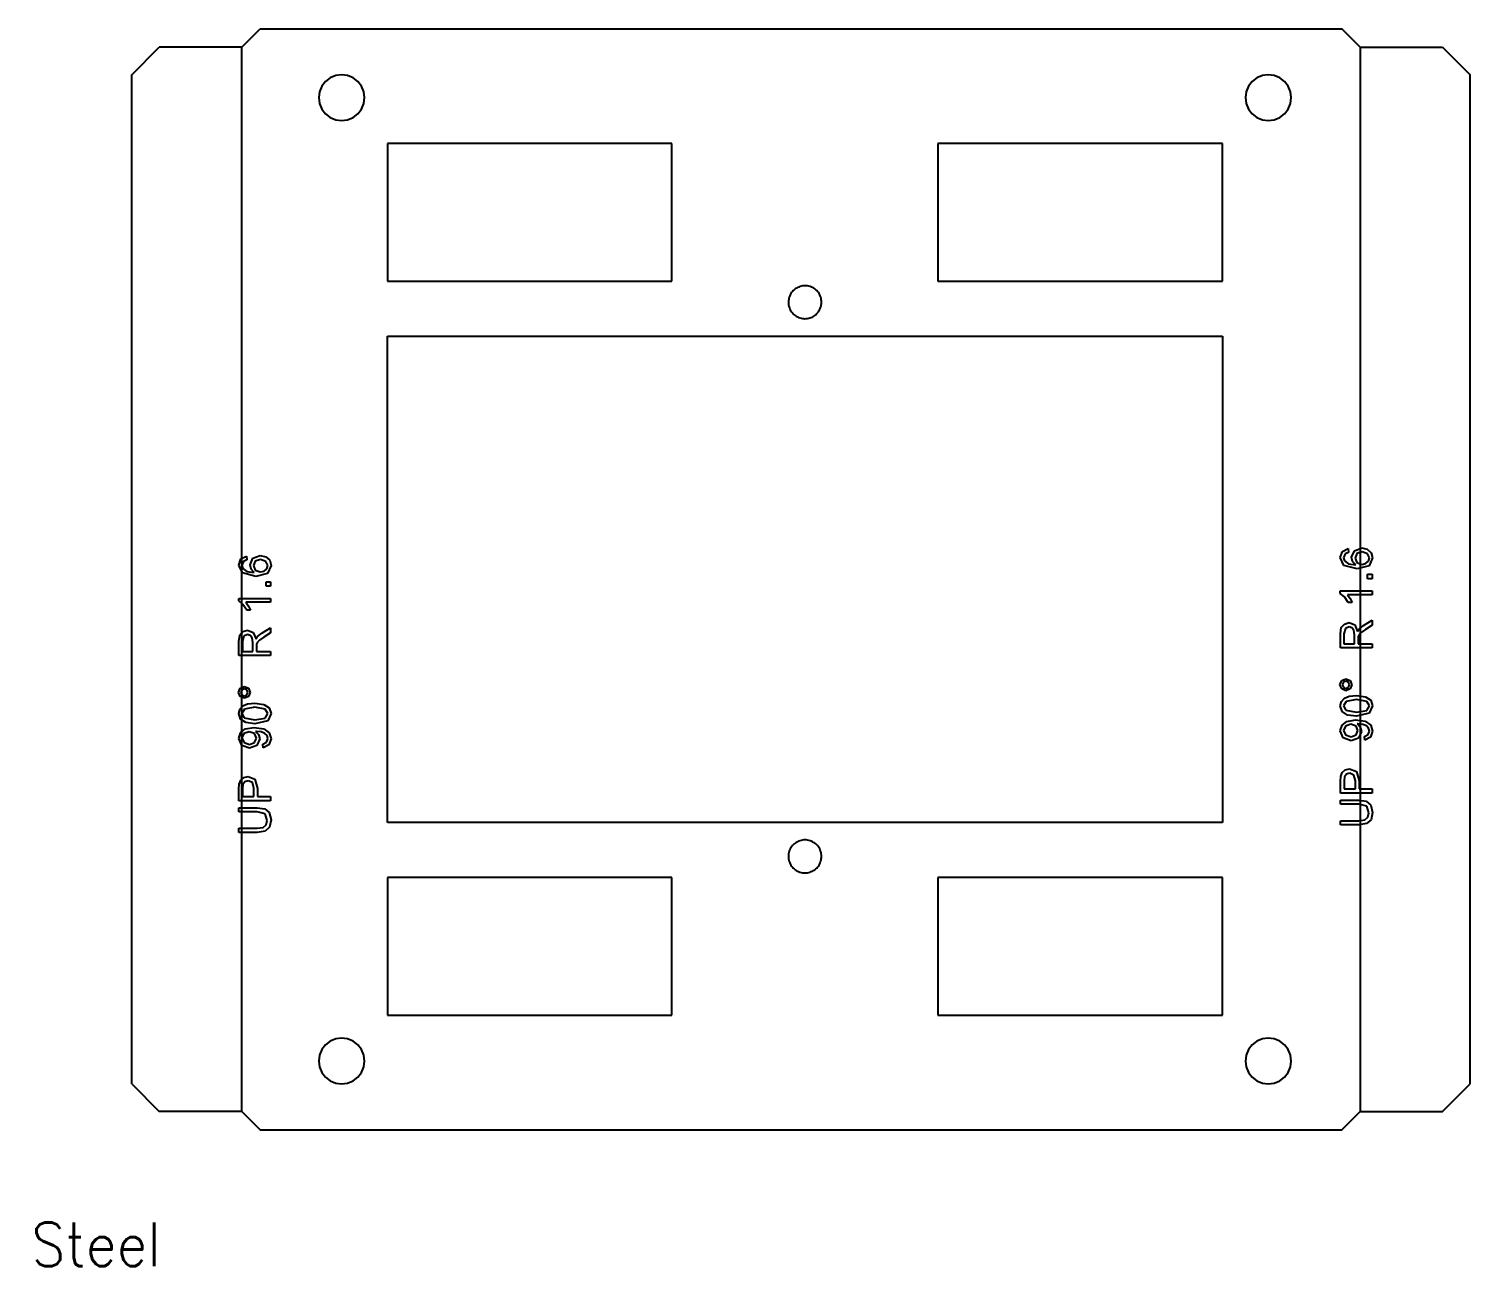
# Model space of a CAD drawing. Extents: x 144 to 458, y -15 to 264.
# Drawn here: x 301.4 to 458.5, y -14.8 to 120.1 of the extents above; entities that cross this region are included whole.
import ezdxf

# ---------------------------------------------------------------- set-up
doc = ezdxf.new("R2010")
doc.units = 0
doc.layers.get('0').update_dxf_attribs({"true_color": 0xffffff})
doc.layers.add('Layer0', color=7, linetype='Continuous', true_color=0xffffff)
doc.layers.add('MTEXT', color=7, linetype='Continuous', true_color=0xffffff)
doc.styles.add('textstyle0', font='Standard')

msp = doc.modelspace()

# ---------------------------------------------------------------- linework, layer by layer
at = {"layer": 'Layer0'}
for p, q in [((324.57, 118.1), (326.57, 120.1)), ((326.57, 120.1), (444.45, 120.1)), ((446.45, 118.1), (444.45, 120.1)), ((312.57, 115.1), (315.57, 118.1)), ((324.57, 118.1), (315.57, 118.1)), ((324.57, 2.1), (324.57, 118.1)), ((446.45, 118.1), (455.45, 118.1)), ((446.45, 118.1), (446.45, 78.29)), ((455.45, 118.1), (458.45, 115.1)), ((312.57, 5.1), (312.57, 115.1)), ((334.2, 114.76), (333.68, 114.37)), ((334.81, 115.01), (334.2, 114.76)), ((335.45, 115.1), (334.81, 115.01)), ((336.1, 115.01), (335.45, 115.1)), ((336.7, 114.76), (336.1, 115.01)), ((337.22, 114.37), (336.7, 114.76)), ((435.2, 114.76), (434.68, 114.37)), ((435.81, 115.01), (435.2, 114.76)), ((436.45, 115.1), (435.81, 115.01)), ((437.1, 115.01), (436.45, 115.1)), ((437.7, 114.76), (437.1, 115.01)), ((438.22, 114.37), (437.7, 114.76)), ((458.45, 5.1), (458.45, 115.1)), ((333.04, 113.25), (332.95, 112.6)), ((333.29, 113.85), (333.04, 113.25)), ((333.68, 114.37), (333.29, 113.85)), ((337.62, 113.85), (337.22, 114.37)), ((337.87, 113.25), (337.62, 113.85)), ((337.95, 112.6), (337.87, 113.25)), ((434.04, 113.25), (433.95, 112.6)), ((434.29, 113.85), (434.04, 113.25)), ((434.68, 114.37), (434.29, 113.85)), ((438.62, 113.85), (438.22, 114.37)), ((438.87, 113.25), (438.62, 113.85)), ((438.95, 112.6), (438.87, 113.25)), ((332.95, 112.6), (333.04, 111.95)), ((333.04, 111.95), (333.29, 111.35)), ((337.62, 111.35), (337.87, 111.95)), ((337.87, 111.95), (337.95, 112.6)), ((433.95, 112.6), (434.04, 111.95)), ((434.04, 111.95), (434.29, 111.35)), ((438.62, 111.35), (438.87, 111.95)), ((438.87, 111.95), (438.95, 112.6)), ((333.29, 111.35), (333.68, 110.83)), ((333.68, 110.83), (334.2, 110.43)), ((334.2, 110.43), (334.81, 110.19)), ((334.81, 110.19), (335.45, 110.1)), ((335.45, 110.1), (336.1, 110.19)), ((336.1, 110.19), (336.7, 110.43)), ((336.7, 110.43), (337.22, 110.83)), ((337.22, 110.83), (337.62, 111.35)), ((434.29, 111.35), (434.68, 110.83)), ((434.68, 110.83), (435.2, 110.43)), ((435.2, 110.43), (435.81, 110.19)), ((435.81, 110.19), (436.45, 110.1)), ((436.45, 110.1), (437.1, 110.19)), ((437.1, 110.19), (437.7, 110.43)), ((437.7, 110.43), (438.22, 110.83)), ((438.22, 110.83), (438.62, 111.35)), ((371.45, 107.6), (340.45, 107.6)), ((340.45, 107.6), (340.45, 92.6)), ((371.45, 92.6), (371.45, 107.6)), ((431.45, 107.6), (400.45, 107.6)), ((400.45, 107.6), (400.45, 92.6)), ((431.45, 92.6), (431.45, 107.6)), ((340.45, 92.6), (371.45, 92.6)), ((384.35, 91.12), (384.29, 90.99)), ((384.42, 91.24), (384.35, 91.12)), ((384.5, 91.36), (384.42, 91.24)), ((384.59, 91.47), (384.5, 91.36)), ((384.68, 91.58), (384.59, 91.47)), ((384.79, 91.67), (384.68, 91.58)), ((384.9, 91.76), (384.79, 91.67)), ((385.02, 91.84), (384.9, 91.76)), ((385.14, 91.91), (385.02, 91.84)), ((385.27, 91.96), (385.14, 91.91)), ((385.4, 92.01), (385.27, 91.96)), ((385.54, 92.05), (385.4, 92.01)), ((385.68, 92.08), (385.54, 92.05)), ((385.82, 92.09), (385.68, 92.08)), ((385.96, 92.1), (385.82, 92.09)), ((386.1, 92.09), (385.96, 92.1)), ((386.24, 92.08), (386.1, 92.09)), ((386.38, 92.05), (386.24, 92.08)), ((386.51, 92.01), (386.38, 92.05)), ((386.65, 91.96), (386.51, 92.01)), ((386.77, 91.9), (386.65, 91.96)), ((386.9, 91.83), (386.77, 91.9)), ((387.01, 91.75), (386.9, 91.83)), ((387.13, 91.67), (387.01, 91.75)), ((387.23, 91.57), (387.13, 91.67)), ((387.32, 91.47), (387.23, 91.57)), ((387.41, 91.35), (387.32, 91.47)), ((387.49, 91.24), (387.41, 91.35)), ((387.56, 91.11), (387.49, 91.24)), ((400.45, 92.6), (431.45, 92.6)), ((384.16, 90.45), (384.15, 90.3)), ((384.15, 90.3), (384.16, 90.16)), ((384.18, 90.59), (384.16, 90.45)), ((384.16, 90.16), (384.17, 90.02)), ((384.17, 90.02), (384.2, 89.88)), ((384.2, 90.72), (384.18, 90.59)), ((384.24, 90.86), (384.2, 90.72)), ((384.2, 89.88), (384.24, 89.75)), ((384.29, 90.99), (384.24, 90.86)), ((384.24, 89.75), (384.29, 89.62)), ((384.29, 89.62), (384.35, 89.49)), ((387.55, 89.48), (387.61, 89.61)), ((387.62, 90.98), (387.56, 91.11)), ((387.61, 89.61), (387.66, 89.74)), ((387.67, 90.85), (387.62, 90.98)), ((387.66, 89.74), (387.7, 89.87)), ((387.7, 90.72), (387.67, 90.85)), ((387.73, 90.58), (387.7, 90.72)), ((387.7, 89.87), (387.73, 90.01)), ((387.75, 90.44), (387.73, 90.58)), ((387.73, 90.01), (387.75, 90.15)), ((387.75, 90.29), (387.75, 90.44)), ((387.75, 90.15), (387.75, 90.29)), ((384.35, 89.49), (384.42, 89.36)), ((384.42, 89.36), (384.49, 89.25)), ((384.49, 89.25), (384.58, 89.13)), ((384.58, 89.13), (384.68, 89.03)), ((384.68, 89.03), (384.78, 88.93)), ((384.78, 88.93), (384.89, 88.85)), ((384.89, 88.85), (385.01, 88.77)), ((385.01, 88.77), (385.13, 88.7)), ((385.13, 88.7), (385.26, 88.64)), ((385.26, 88.64), (385.39, 88.59)), ((385.39, 88.59), (385.53, 88.55)), ((385.53, 88.55), (385.67, 88.52)), ((385.67, 88.52), (385.81, 88.51)), ((385.81, 88.51), (385.95, 88.5)), ((385.95, 88.5), (386.09, 88.51)), ((386.09, 88.51), (386.23, 88.52)), ((386.23, 88.52), (386.37, 88.55)), ((386.37, 88.55), (386.5, 88.59)), ((386.5, 88.59), (386.64, 88.63)), ((386.64, 88.63), (386.77, 88.69)), ((386.77, 88.69), (386.89, 88.76)), ((386.89, 88.76), (387.01, 88.84)), ((387.01, 88.84), (387.12, 88.93)), ((387.12, 88.93), (387.22, 89.02)), ((387.22, 89.02), (387.32, 89.13)), ((387.32, 89.13), (387.41, 89.24)), ((387.41, 89.24), (387.48, 89.36)), ((387.48, 89.36), (387.55, 89.48)), ((340.45, 33.6), (340.45, 86.6)), ((340.45, 86.6), (431.45, 86.6)), ((431.45, 86.6), (431.45, 33.6)), ((446.45, 78.29), (446.45, 2.1)), ((431.45, 33.6), (340.45, 33.6)), ((385.01, 31.43), (384.89, 31.36)), ((385.14, 31.5), (385.01, 31.43)), ((385.26, 31.56), (385.14, 31.5)), ((385.4, 31.61), (385.26, 31.56)), ((385.53, 31.65), (385.4, 31.61)), ((385.67, 31.68), (385.53, 31.65)), ((385.81, 31.69), (385.67, 31.68)), ((385.95, 31.7), (385.81, 31.69)), ((386.09, 31.69), (385.95, 31.7)), ((386.23, 31.68), (386.09, 31.69)), ((386.37, 31.65), (386.23, 31.68)), ((386.51, 31.61), (386.37, 31.65)), ((386.64, 31.56), (386.51, 31.61)), ((386.77, 31.5), (386.64, 31.56)), ((386.89, 31.43), (386.77, 31.5)), ((387.01, 31.36), (386.89, 31.43)), ((384.16, 30.04), (384.15, 29.9)), ((384.15, 29.9), (384.16, 29.76)), ((384.17, 30.18), (384.16, 30.04)), ((384.2, 30.32), (384.17, 30.18)), ((384.24, 30.46), (384.2, 30.32)), ((384.29, 30.59), (384.24, 30.46)), ((384.35, 30.72), (384.29, 30.59)), ((384.42, 30.84), (384.35, 30.72)), ((384.5, 30.96), (384.42, 30.84)), ((384.58, 31.07), (384.5, 30.96)), ((384.68, 31.17), (384.58, 31.07)), ((384.78, 31.27), (384.68, 31.17)), ((384.89, 31.36), (384.78, 31.27)), ((387.12, 31.27), (387.01, 31.36)), ((387.23, 31.17), (387.12, 31.27)), ((387.32, 31.07), (387.23, 31.17)), ((387.41, 30.96), (387.32, 31.07)), ((387.49, 30.84), (387.41, 30.96)), ((387.56, 30.72), (387.49, 30.84)), ((387.62, 30.59), (387.56, 30.72)), ((387.66, 30.46), (387.62, 30.59)), ((387.7, 30.32), (387.66, 30.46)), ((387.73, 30.18), (387.7, 30.32)), ((387.75, 30.04), (387.73, 30.18)), ((387.75, 29.9), (387.75, 30.04)), ((387.75, 29.76), (387.75, 29.9)), ((384.16, 29.76), (384.17, 29.62)), ((384.17, 29.62), (384.2, 29.48)), ((384.2, 29.48), (384.24, 29.34)), ((384.24, 29.34), (384.29, 29.21)), ((384.29, 29.21), (384.35, 29.08)), ((384.35, 29.08), (384.42, 28.96)), ((384.42, 28.96), (384.5, 28.84)), ((384.5, 28.84), (384.58, 28.73)), ((384.58, 28.73), (384.68, 28.63)), ((384.68, 28.63), (384.78, 28.53)), ((384.78, 28.53), (384.89, 28.44)), ((384.89, 28.44), (385.01, 28.37)), ((385.01, 28.37), (385.14, 28.3)), ((385.14, 28.3), (385.26, 28.24)), ((386.64, 28.24), (386.77, 28.3)), ((386.77, 28.3), (386.89, 28.37)), ((386.89, 28.37), (387.01, 28.44)), ((387.01, 28.44), (387.12, 28.53)), ((387.12, 28.53), (387.23, 28.63)), ((387.23, 28.63), (387.32, 28.73)), ((387.32, 28.73), (387.41, 28.84)), ((387.41, 28.84), (387.49, 28.96)), ((387.49, 28.96), (387.56, 29.08)), ((387.56, 29.08), (387.62, 29.21)), ((387.62, 29.21), (387.66, 29.34)), ((387.66, 29.34), (387.7, 29.48)), ((387.7, 29.48), (387.73, 29.62)), ((387.73, 29.62), (387.75, 29.76)), ((340.45, 27.6), (340.45, 12.6)), ((371.45, 27.6), (340.45, 27.6)), ((371.45, 12.6), (371.45, 27.6)), ((385.26, 28.24), (385.4, 28.19)), ((385.4, 28.19), (385.53, 28.15)), ((385.53, 28.15), (385.67, 28.12)), ((385.67, 28.12), (385.81, 28.11)), ((385.81, 28.11), (385.95, 28.1)), ((385.95, 28.1), (386.09, 28.11)), ((386.09, 28.11), (386.23, 28.12)), ((386.23, 28.12), (386.37, 28.15)), ((386.37, 28.15), (386.51, 28.19)), ((386.51, 28.19), (386.64, 28.24)), ((400.45, 27.6), (400.45, 12.6)), ((431.45, 27.6), (400.45, 27.6)), ((431.45, 12.6), (431.45, 27.6)), ((340.45, 12.6), (371.45, 12.6)), ((400.45, 12.6), (431.45, 12.6)), ((334.2, 9.76), (333.68, 9.37)), ((334.81, 10.01), (334.2, 9.76)), ((335.45, 10.1), (334.81, 10.01)), ((336.1, 10.01), (335.45, 10.1)), ((336.7, 9.76), (336.1, 10.01)), ((337.22, 9.37), (336.7, 9.76)), ((435.2, 9.76), (434.68, 9.37)), ((435.81, 10.01), (435.2, 9.76)), ((436.45, 10.1), (435.81, 10.01)), ((437.1, 10.01), (436.45, 10.1)), ((437.7, 9.76), (437.1, 10.01)), ((438.22, 9.37), (437.7, 9.76)), ((333.04, 8.25), (332.95, 7.6)), ((333.29, 8.85), (333.04, 8.25)), ((333.68, 9.37), (333.29, 8.85)), ((337.62, 8.85), (337.22, 9.37)), ((337.87, 8.25), (337.62, 8.85)), ((337.95, 7.6), (337.87, 8.25)), ((434.04, 8.25), (433.95, 7.6)), ((434.29, 8.85), (434.04, 8.25)), ((434.68, 9.37), (434.29, 8.85)), ((438.62, 8.85), (438.22, 9.37)), ((438.87, 8.25), (438.62, 8.85)), ((438.95, 7.6), (438.87, 8.25)), ((332.95, 7.6), (333.04, 6.95)), ((333.04, 6.95), (333.29, 6.35)), ((333.29, 6.35), (333.68, 5.83)), ((337.22, 5.83), (337.62, 6.35)), ((337.62, 6.35), (337.87, 6.95)), ((337.87, 6.95), (337.95, 7.6)), ((433.95, 7.6), (434.04, 6.95)), ((434.04, 6.95), (434.29, 6.35)), ((434.29, 6.35), (434.68, 5.83)), ((438.22, 5.83), (438.62, 6.35)), ((438.62, 6.35), (438.87, 6.95)), ((438.87, 6.95), (438.95, 7.6)), ((312.57, 5.1), (315.57, 2.1)), ((333.68, 5.83), (334.2, 5.43)), ((334.2, 5.43), (334.81, 5.19)), ((334.81, 5.19), (335.45, 5.1)), ((335.45, 5.1), (336.1, 5.19)), ((336.1, 5.19), (336.7, 5.43)), ((336.7, 5.43), (337.22, 5.83)), ((434.68, 5.83), (435.2, 5.43)), ((435.2, 5.43), (435.81, 5.19)), ((435.81, 5.19), (436.45, 5.1)), ((436.45, 5.1), (437.1, 5.19)), ((437.1, 5.19), (437.7, 5.43)), ((437.7, 5.43), (438.22, 5.83)), ((455.45, 2.1), (458.45, 5.1)), ((324.57, 2.1), (315.57, 2.1)), ((324.57, 2.1), (326.57, 0.1)), ((444.45, 0.1), (446.45, 2.1)), ((446.45, 2.1), (455.45, 2.1)), ((326.57, 0.1), (444.45, 0.1))]:
    msp.add_line(p, q, dxfattribs=at)
at = {"layer": 'MTEXT'}
for p, q in [((444.3, 62.48), (444.53, 63.15)), ((444.53, 63.15), (445.16, 63.46)), ((444.83, 62.88), (444.65, 62.45)), ((445.19, 63.04), (444.83, 62.88)), ((445.16, 63.46), (445.19, 63.04)), ((445.53, 62.5), (445.84, 63.22)), ((445.84, 63.22), (446.64, 63.52)), ((446.11, 62.9), (445.9, 62.42)), ((446.67, 63.09), (446.11, 62.9)), ((446.64, 63.52), (447.24, 63.38)), ((447.26, 62.89), (446.67, 63.09)), ((447.24, 63.38), (447.67, 62.99)), ((447.47, 62.43), (447.26, 62.89)), ((447.67, 62.99), (447.82, 62.44)), ((324.24, 61.65), (324.47, 62.32)), ((324.64, 60.79), (324.24, 61.65)), ((324.47, 62.32), (325.1, 62.63)), ((324.77, 62.05), (324.59, 61.63)), ((324.59, 61.63), (324.7, 61.27)), ((324.7, 61.27), (325.13, 60.96)), ((325.13, 62.21), (324.77, 62.05)), ((325.1, 62.63), (325.13, 62.21)), ((325.47, 61.67), (325.78, 62.39)), ((325.58, 61.21), (325.47, 61.67)), ((325.78, 62.39), (326.58, 62.69)), ((326.04, 62.07), (325.84, 61.59)), ((325.84, 61.59), (326.04, 61.1)), ((326.61, 62.26), (326.04, 62.07)), ((326.58, 62.69), (327.18, 62.55)), ((327.19, 62.06), (326.61, 62.26)), ((327.18, 62.55), (327.61, 62.17)), ((327.41, 61.6), (327.19, 62.06)), ((327.3, 61.25), (327.41, 61.6)), ((327.76, 61.61), (327.37, 60.75)), ((327.61, 62.17), (327.76, 61.61)), ((444.7, 61.61), (444.3, 62.48)), ((444.65, 62.45), (444.76, 62.1)), ((446.15, 61.25), (444.7, 61.61)), ((444.76, 62.1), (445.19, 61.78)), ((445.19, 61.78), (445.99, 61.67)), ((445.64, 62.04), (445.53, 62.5)), ((445.99, 61.67), (445.64, 62.04)), ((445.9, 62.42), (446.11, 61.93)), ((446.11, 61.93), (446.64, 61.73)), ((447.43, 61.58), (446.15, 61.25)), ((446.64, 61.73), (447.06, 61.82)), ((447.06, 61.82), (447.37, 62.08)), ((447.37, 62.08), (447.47, 62.43)), ((447.82, 62.44), (447.43, 61.58)), ((326.09, 60.42), (324.64, 60.79)), ((325.13, 60.96), (325.92, 60.84)), ((325.92, 60.84), (325.58, 61.21)), ((326.04, 61.1), (326.58, 60.9)), ((327.37, 60.75), (326.09, 60.42)), ((326.58, 60.9), (327, 61)), ((327, 61), (327.3, 61.25)), ((327.22, 59.34), (327.22, 59.82)), ((327.22, 59.82), (327.7, 59.82)), ((327.7, 59.82), (327.7, 59.34)), ((447.28, 60.17), (447.28, 60.65)), ((447.28, 60.65), (447.76, 60.65)), ((447.76, 60.17), (447.28, 60.17)), ((447.76, 60.65), (447.76, 60.17)), ((327.7, 59.34), (327.22, 59.34)), ((444.3, 58.57), (444.3, 58.85)), ((444.3, 58.85), (447.76, 58.85)), ((444.76, 58.2), (444.3, 58.57)), ((445.17, 57.58), (444.76, 58.2)), ((447.76, 58.42), (445.07, 58.42)), ((445.07, 58.42), (445.36, 58.02)), ((447.76, 58.85), (447.76, 58.42)), ((324.24, 57.75), (324.24, 58.02)), ((324.24, 58.02), (327.7, 58.02)), ((324.7, 57.37), (324.24, 57.75)), ((325.11, 56.75), (324.7, 57.37)), ((327.7, 57.6), (325.01, 57.6)), ((325.01, 57.6), (325.3, 57.19)), ((325.51, 56.75), (325.11, 56.75)), ((325.3, 57.19), (325.51, 56.75)), ((327.7, 58.02), (327.7, 57.6)), ((445.58, 57.58), (445.17, 57.58)), ((445.36, 58.02), (445.58, 57.58)), ((444.41, 54.85), (444.74, 55.23)), ((444.74, 55.23), (445.26, 55.38)), ((445.26, 55.38), (445.88, 55.14)), ((445.88, 55.14), (446.19, 54.41)), ((446.37, 54.68), (446.82, 55.06)), ((446.82, 55.06), (447.76, 55.66)), ((447.76, 55.09), (447.04, 54.63)), ((447.76, 55.66), (447.76, 55.09)), ((324.26, 53.32), (324.35, 54.02)), ((324.35, 54.02), (324.68, 54.4)), ((324.79, 53.9), (324.64, 53.34)), ((324.68, 54.4), (325.2, 54.55)), ((325.2, 54.08), (324.79, 53.9)), ((325.2, 54.55), (325.81, 54.31)), ((325.5, 53.99), (325.2, 54.08)), ((325.71, 53.72), (325.5, 53.99)), ((325.78, 53.23), (325.71, 53.72)), ((325.81, 54.31), (326.13, 53.58)), ((326.13, 53.58), (326.3, 53.85)), ((326.51, 53.47), (326.28, 53.24)), ((326.3, 53.85), (326.76, 54.23)), ((326.98, 53.8), (326.51, 53.47)), ((326.76, 54.23), (327.7, 54.83)), ((327.7, 54.26), (326.98, 53.8)), ((327.7, 54.83), (327.7, 54.26)), ((444.32, 54.15), (444.41, 54.85)), ((444.32, 52.63), (444.32, 54.15)), ((444.86, 54.73), (444.7, 54.17)), ((444.7, 54.17), (444.7, 53.08)), ((445.26, 54.91), (444.86, 54.73)), ((445.57, 54.82), (445.26, 54.91)), ((445.77, 54.55), (445.57, 54.82)), ((445.84, 54.06), (445.77, 54.55)), ((445.84, 53.08), (445.84, 54.06)), ((446.19, 54.41), (446.37, 54.68)), ((446.25, 53.86), (446.23, 53.61)), ((446.23, 53.61), (446.23, 53.08)), ((446.34, 54.07), (446.25, 53.86)), ((446.57, 54.3), (446.34, 54.07)), ((447.04, 54.63), (446.57, 54.3)), ((324.26, 51.8), (324.26, 53.32)), ((324.64, 53.34), (324.64, 52.25)), ((324.64, 52.25), (325.78, 52.25)), ((325.78, 52.25), (325.78, 53.23)), ((326.19, 53.03), (326.17, 52.78)), ((326.17, 52.78), (326.17, 52.25)), ((326.17, 52.25), (327.7, 52.25)), ((326.28, 53.24), (326.19, 53.03)), ((327.7, 52.25), (327.7, 51.8)), ((447.76, 52.63), (444.32, 52.63)), ((444.7, 53.08), (445.84, 53.08)), ((446.23, 53.08), (447.76, 53.08)), ((447.76, 53.08), (447.76, 52.63)), ((327.7, 51.8), (324.26, 51.8)), ((444.26, 48.6), (444.45, 49.07)), ((444.45, 49.07), (444.91, 49.26)), ((444.63, 48.88), (444.51, 48.61)), ((444.91, 49), (444.63, 48.88)), ((444.91, 49.26), (445.37, 49.07)), ((445.19, 48.88), (444.91, 49)), ((445.31, 48.61), (445.19, 48.88)), ((445.37, 49.07), (445.56, 48.6)), ((324.2, 47.78), (324.39, 48.24)), ((324.39, 47.32), (324.2, 47.78)), ((324.39, 48.24), (324.85, 48.43)), ((324.85, 47.13), (324.39, 47.32)), ((324.57, 48.06), (324.45, 47.78)), ((324.45, 47.78), (324.57, 47.5)), ((324.85, 48.17), (324.57, 48.06)), ((324.57, 47.5), (324.85, 47.38)), ((324.85, 48.43), (325.31, 48.24)), ((325.13, 48.06), (324.85, 48.17)), ((324.85, 47.38), (325.13, 47.5)), ((325.31, 47.32), (324.85, 47.13)), ((325.24, 47.78), (325.13, 48.06)), ((325.13, 47.5), (325.24, 47.78)), ((325.31, 48.24), (325.5, 47.78)), ((325.5, 47.78), (325.31, 47.32)), ((444.45, 48.15), (444.26, 48.6)), ((444.42, 46.79), (444.74, 47.13)), ((444.91, 47.95), (444.45, 48.15)), ((444.51, 48.61), (444.63, 48.33)), ((444.63, 48.33), (444.91, 48.21)), ((444.74, 47.13), (445.25, 47.35)), ((444.91, 48.21), (445.19, 48.33)), ((445.37, 48.15), (444.91, 47.95)), ((445.19, 48.33), (445.31, 48.61)), ((445.25, 47.35), (446.06, 47.42)), ((445.56, 48.6), (445.37, 48.15)), ((446.06, 47.42), (447.04, 47.3)), ((447.04, 47.3), (447.62, 46.93)), ((324.24, 45.47), (324.35, 45.96)), ((324.35, 45.96), (324.68, 46.3)), ((324.87, 45.96), (324.59, 45.47)), ((324.68, 46.3), (325.19, 46.52)), ((326, 46.16), (324.87, 45.96)), ((325.19, 46.52), (326, 46.6)), ((326, 46.6), (326.98, 46.47)), ((327.13, 45.96), (326, 46.16)), ((326.98, 46.47), (327.55, 46.1)), ((327.41, 45.47), (327.13, 45.96)), ((327.55, 46.1), (327.76, 45.47)), ((444.3, 46.3), (444.42, 46.79)), ((444.51, 45.68), (444.3, 46.3)), ((445.08, 45.3), (444.51, 45.68)), ((444.93, 46.79), (444.65, 46.3)), ((444.65, 46.3), (444.9, 45.83)), ((444.9, 45.83), (446.06, 45.61)), ((446.06, 46.99), (444.93, 46.79)), ((447.19, 46.79), (446.06, 46.99)), ((446.06, 45.61), (447.19, 45.81)), ((447.47, 46.3), (447.19, 46.79)), ((447.19, 45.81), (447.47, 46.3)), ((447.82, 46.3), (447.46, 45.52)), ((447.62, 46.93), (447.82, 46.3)), ((324.44, 44.85), (324.24, 45.47)), ((325.02, 44.48), (324.44, 44.85)), ((324.59, 45.47), (324.84, 45)), ((324.84, 45), (326, 44.79)), ((326, 44.35), (325.02, 44.48)), ((326, 44.79), (327.13, 44.98)), ((327.4, 44.69), (326, 44.35)), ((327.13, 44.98), (327.41, 45.47)), ((327.76, 45.47), (327.4, 44.69)), ((444.3, 43.59), (444.49, 44.2)), ((444.49, 44.2), (445, 44.62)), ((444.87, 44.11), (444.65, 43.64)), ((445.45, 44.3), (444.87, 44.11)), ((445, 44.62), (445.97, 44.77)), ((446.06, 45.18), (445.08, 45.3)), ((446.01, 44.11), (445.45, 44.3)), ((445.97, 44.77), (447.02, 44.63)), ((446.22, 43.63), (446.01, 44.11)), ((447.46, 45.52), (446.06, 45.18)), ((446.22, 44.35), (446.14, 44.35)), ((446.14, 44.35), (446.47, 44)), ((446.74, 44.28), (446.22, 44.35)), ((446.47, 44), (446.59, 43.52)), ((447.14, 44.13), (446.74, 44.28)), ((447.02, 44.63), (447.61, 44.2)), ((447.38, 43.89), (447.14, 44.13)), ((447.61, 44.2), (447.82, 43.54)), ((324.24, 42.76), (324.42, 43.37)), ((324.56, 41.99), (324.24, 42.76)), ((324.42, 43.37), (324.94, 43.8)), ((324.81, 43.28), (324.59, 42.81)), ((324.59, 42.81), (324.82, 42.32)), ((325.38, 43.47), (324.81, 43.28)), ((324.94, 43.8), (325.91, 43.94)), ((325.95, 43.28), (325.38, 43.47)), ((325.91, 43.94), (326.96, 43.8)), ((326.16, 42.8), (325.95, 43.28)), ((325.95, 42.31), (326.16, 42.8)), ((326.16, 43.52), (326.08, 43.52)), ((326.08, 43.52), (326.41, 43.17)), ((326.68, 43.46), (326.16, 43.52)), ((326.53, 42.7), (326.22, 41.97)), ((326.41, 43.17), (326.53, 42.7)), ((327.08, 43.3), (326.68, 43.46)), ((326.96, 43.8), (327.55, 43.37)), ((327.32, 43.06), (327.08, 43.3)), ((327.28, 42.34), (327.41, 42.72)), ((327.41, 42.72), (327.32, 43.06)), ((327.76, 42.71), (327.53, 42.05)), ((327.55, 43.37), (327.76, 42.71)), ((444.62, 42.81), (444.3, 43.59)), ((445.47, 42.51), (444.62, 42.81)), ((444.65, 43.64), (444.88, 43.15)), ((444.88, 43.15), (445.48, 42.94)), ((446.28, 42.8), (445.47, 42.51)), ((445.48, 42.94), (446.01, 43.14)), ((446.01, 43.14), (446.22, 43.63)), ((446.59, 43.52), (446.28, 42.8)), ((446.93, 42.98), (447.34, 43.17)), ((446.96, 42.57), (446.93, 42.98)), ((447.59, 42.88), (446.96, 42.57)), ((447.34, 43.17), (447.47, 43.55)), ((447.47, 43.55), (447.38, 43.89)), ((447.82, 43.54), (447.59, 42.88)), ((325.4, 41.68), (324.56, 41.99)), ((324.82, 42.32), (325.42, 42.11)), ((326.22, 41.97), (325.4, 41.68)), ((325.42, 42.11), (325.95, 42.31)), ((326.86, 42.15), (327.28, 42.34)), ((326.9, 41.74), (326.86, 42.15)), ((327.53, 42.05), (326.9, 41.74)), ((444.51, 39.05), (444.84, 39.32)), ((444.84, 39.32), (445.31, 39.43)), ((445.31, 39.43), (446.06, 39.15)), ((324.26, 37.27), (324.29, 37.79)), ((324.29, 37.79), (324.45, 38.22)), ((324.45, 38.22), (324.78, 38.49)), ((324.69, 37.73), (324.66, 37.31)), ((324.9, 38.02), (324.69, 37.73)), ((324.78, 38.49), (325.25, 38.6)), ((325.27, 38.13), (324.9, 38.02)), ((325.25, 38.6), (325.99, 38.32)), ((325.73, 37.94), (325.27, 38.13)), ((325.89, 37.32), (325.73, 37.94)), ((325.99, 38.32), (326.3, 37.31)), ((444.32, 38.1), (444.35, 38.62)), ((444.32, 36.8), (444.32, 38.1)), ((444.35, 38.62), (444.51, 39.05)), ((444.76, 38.56), (444.72, 38.13)), ((444.72, 38.13), (444.72, 37.25)), ((444.96, 38.85), (444.76, 38.56)), ((445.33, 38.96), (444.96, 38.85)), ((445.79, 38.77), (445.33, 38.96)), ((445.95, 38.14), (445.79, 38.77)), ((445.95, 37.25), (445.95, 38.14)), ((446.06, 39.15), (446.36, 38.14)), ((446.36, 38.14), (446.36, 37.25)), ((324.26, 35.97), (324.26, 37.27)), ((324.66, 37.31), (324.66, 36.43)), ((324.66, 36.43), (325.89, 36.43)), ((325.89, 36.43), (325.89, 37.32)), ((326.3, 37.31), (326.3, 36.43)), ((326.3, 36.43), (327.7, 36.43)), ((327.7, 36.43), (327.7, 35.97)), ((447.76, 36.8), (444.32, 36.8)), ((444.72, 37.25), (445.95, 37.25)), ((446.36, 37.25), (447.76, 37.25)), ((447.76, 37.25), (447.76, 36.8)), ((327.7, 35.97), (324.26, 35.97)), ((324.26, 34.76), (324.26, 35.21)), ((324.26, 35.21), (326.24, 35.21)), ((326.24, 34.76), (324.26, 34.76)), ((326.24, 35.21), (327.07, 35.1)), ((327.12, 34.54), (326.24, 34.76)), ((327.07, 35.1), (327.57, 34.67)), ((327.57, 34.67), (327.76, 33.87)), ((444.32, 35.59), (444.32, 36.04)), ((444.32, 36.04), (446.31, 36.04)), ((446.3, 35.59), (444.32, 35.59)), ((447.18, 35.37), (446.3, 35.59)), ((446.31, 36.04), (447.13, 35.92)), ((447.13, 35.92), (447.63, 35.5)), ((447.41, 34.66), (447.18, 35.37)), ((447.29, 34.16), (447.41, 34.66)), ((447.63, 35.5), (447.82, 34.7)), ((447.82, 34.7), (447.65, 33.9)), ((326.24, 32.96), (326.9, 33.04)), ((326.9, 33.04), (327.23, 33.33)), ((327.59, 33.08), (327.11, 32.64)), ((327.35, 33.83), (327.12, 34.54)), ((327.23, 33.33), (327.35, 33.83)), ((327.76, 33.87), (327.59, 33.08)), ((444.32, 33.33), (444.32, 33.79)), ((444.32, 33.79), (446.3, 33.79)), ((446.31, 33.33), (444.32, 33.33)), ((446.3, 33.79), (446.97, 33.87)), ((447.17, 33.47), (446.31, 33.33)), ((446.97, 33.87), (447.29, 34.16)), ((447.65, 33.9), (447.17, 33.47)), ((324.26, 32.51), (324.26, 32.96)), ((324.26, 32.96), (326.24, 32.96)), ((326.24, 32.51), (324.26, 32.51)), ((327.11, 32.64), (326.24, 32.51))]:
    msp.add_line(p, q, dxfattribs=at)

# ---------------------------------------------------------------- texts
at = {"insert": (290, -10), "char_height": 4.7625, "attachment_point": 2, "style": 'textstyle0'}
msp.add_mtext('2.5mm Mild Steel', dxfattribs=at)

doc.saveas('drawing.dxf')
